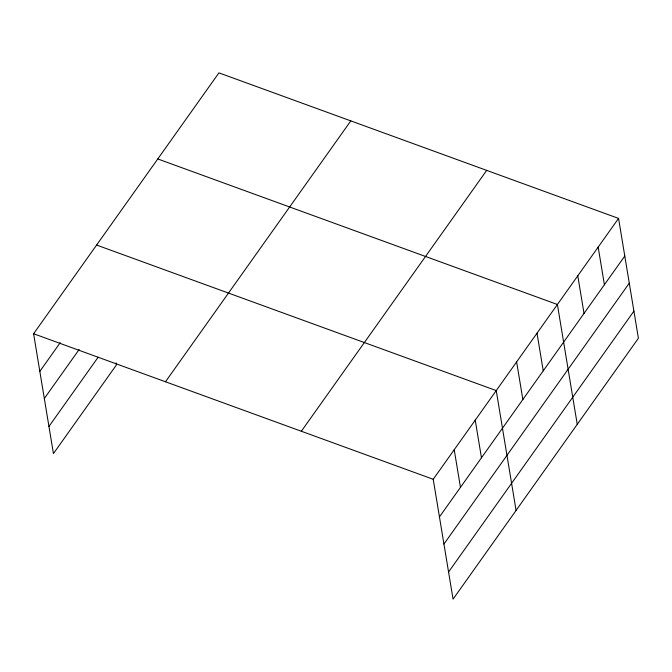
<?xml version="1.0" encoding="UTF-8"?>
<svg xmlns="http://www.w3.org/2000/svg" width="672" height="672" viewBox="0 0 672 672"><rect width="100%" height="100%" fill="white"/><g stroke="black" fill="none" stroke-linecap="round" stroke-linejoin="round"><path stroke-width="1.01" d="M116.122 362.888L116.458 364.896L53.441 453.592L33.6 333.74L218.938 72.862L618.559 218.408L638.4 338.26L453.062 599.138L433.222 479.287L618.559 218.408M39.833 371.381L60.236 342.653M44.318 398.513L79.128 349.516M48.947 426.46L98.162 357.193M165.472 381.772L350.809 120.893M301.342 431.256L486.688 170.377M439.454 516.919L624.792 256.04M443.94 544.051L629.278 283.172M448.568 572.006L633.906 311.128M157.777 158.953L557.399 304.492L577.24 424.351M96.617 245.045L496.238 390.583L516.079 510.434M33.6 333.74L433.222 479.287M598.172 247.103L604.405 284.735M577.786 275.797L584.018 313.429M537.012 333.194L543.236 370.826M516.625 361.889L522.85 399.521M475.23 420.151L481.463 457.783M454.222 449.719L460.454 487.351"/></g></svg>
